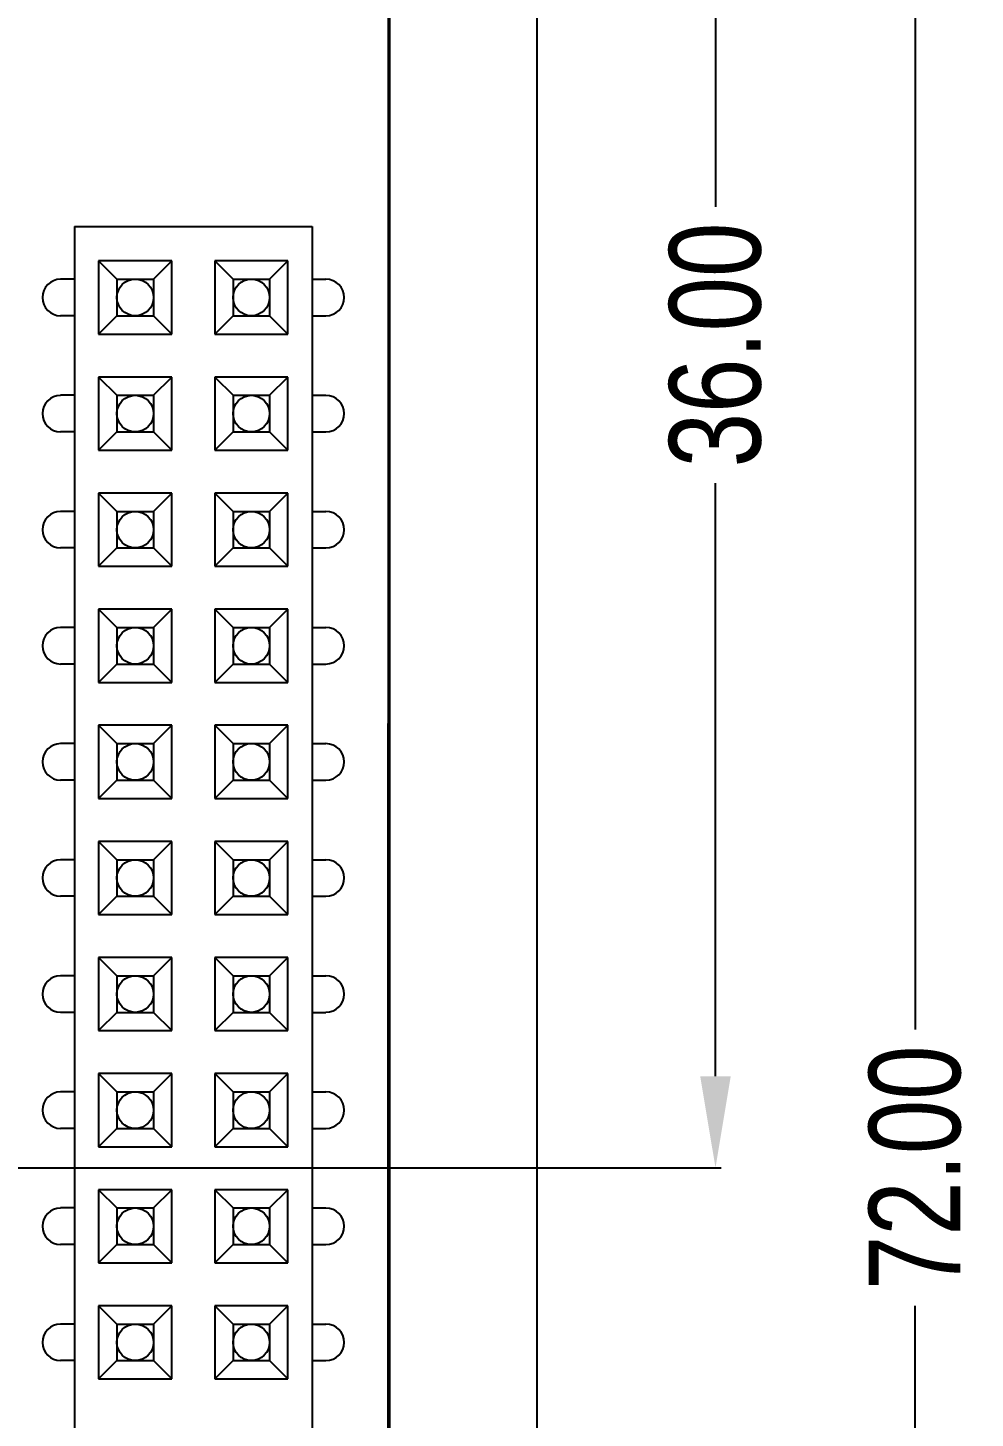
# Model space of a CAD drawing. Header units: inches. Extents: x -13 to 240, y -18 to 126.
# Drawn here: x 217.45 to 238.17, y 57.99 to 88.41 of the extents above; entities that cross this region are included whole.
import ezdxf

# ---------------------------------------------------------------- set-up
doc = ezdxf.new("R2010")
doc.units = ezdxf.units.IN
doc.header["$LTSCALE"] = 1.21
doc.header["$MEASUREMENT"] = 0
doc.header["$PDMODE"] = 3
doc.header["$PDSIZE"] = 0.3125
doc.layers.get('0').update_dxf_attribs({"linetype": 'CONTINUOUS'})
doc.layers.get('Defpoints').update_dxf_attribs({"linetype": 'CONTINUOUS'})
doc.layers.add('DIM', color=3, linetype='CONTINUOUS')
doc.styles.get("Standard").update_dxf_attribs({"font": 'txt', "width": 0.8})
doc.dimstyles.get("Standard").update_dxf_attribs({"dimtxt": 0.15625, "dimasz": 0.1875, "dimexe": 0.125, "dimexo": 0.0625, "dimgap": 0.09, "dimtad": 0, "dimtih": 1, "dimtoh": 1, "dimzin": 4, "dimdsep": 46, "dimtxsty": 'Standard', "dimblk": '_FILLED', "dimblk1": '_FILLED', "dimblk2": '_FILLED', "dimcen": 0.09, "dimazin": 1, "dimtp": 0.01, "dimtm": 0.01, "dimtfac": 1, "dimtofl": 0, "dimtmove": 0, "dimatfit": 3, "dimldrblk": '_FILLED', "dimfxl": 1, "dimtolj": 1, "dimtzin": 4, "dimarcsym": 0})

# ---------------------------------------------------------------- blocks, each defined once
blk = doc.blocks.new('_FILLED')
at = {"color": 0, "linetype": 'ByBlock'}
blk.add_solid([(0, 0), (-1, 0.167), (-1, -0.167)], dxfattribs=at)
blk = doc.blocks.new('*D52')
at = {"layer": 'Defpoints', "color": 0}
for p in [(222.327, 99.465), (222.327, 27.465), (236.856, 27.465)]:
    blk.add_point(p, dxfattribs=at)
at = {"layer": 'DIM', "color": 0, "lineweight": -2}
for p, q in [((222.389, 99.465), (236.981, 99.465)), ((236.856, 97.465), (236.856, 66.488)), ((236.856, 29.465), (236.856, 60.442)), ((222.389, 27.465), (236.981, 27.465))]:
    blk.add_line(p, q, dxfattribs=at)
at = {"layer": 'DIM', "color": 0, "lineweight": -2, "xscale": 2, "yscale": 2, "zscale": 2}
for p, rotation in [((236.856, 99.465), 90), ((236.856, 27.465), 270)]:
    blk.add_blockref('_FILLED', p, dxfattribs=dict(at, rotation=rotation))
at = {"layer": 'DIM', "color": 0, "insert": (236.856, 63.465), "char_height": 2, "attachment_point": 5, "rotation": 90}
blk.add_mtext('\\A1;72.00', dxfattribs=at)
blk = doc.blocks.new('*D57')
at = {"layer": 'Defpoints', "color": 0}
for p in [(222.327, 99.465), (198.077, 63.466), (232.488, 63.466)]:
    blk.add_point(p, dxfattribs=at)
at = {"layer": 'DIM', "color": 0, "lineweight": -2}
for p, q in [((222.389, 99.465), (232.613, 99.465)), ((232.488, 97.465), (232.488, 84.489)), ((232.488, 65.466), (232.488, 78.442)), ((198.139, 63.466), (232.613, 63.466))]:
    blk.add_line(p, q, dxfattribs=at)
at = {"layer": 'DIM', "color": 0, "lineweight": -2, "xscale": 2, "yscale": 2, "zscale": 2}
for p, rotation in [((232.488, 99.465), 90), ((232.488, 63.466), 270)]:
    blk.add_blockref('_FILLED', p, dxfattribs=dict(at, rotation=rotation))
at = {"layer": 'DIM', "color": 0, "insert": (232.488, 81.466), "char_height": 2, "attachment_point": 5, "rotation": 90}
blk.add_mtext('\\A1;36.00', dxfattribs=at)

msp = doc.modelspace()

# ---------------------------------------------------------------- linework, layer by layer
at = {"color": 7, "linetype": 'Continuous'}
for p, q in [((228.577, 103.686), (228.577, 23.246)), ((225.357, 102.386), (225.357, 19.546)), ((225.327, 25.466), (225.335, 101.466)), ((218.466, 84.055), (218.466, 42.855)), ((218.466, 84.055), (223.666, 84.055)), ((223.666, 84.055), (223.666, 42.855)), ((218.996, 83.305), (218.996, 81.705)), ((220.596, 83.305), (218.996, 83.305)), ((218.996, 83.305), (219.396, 82.905)), ((220.196, 82.905), (220.596, 83.305)), ((220.596, 81.705), (220.596, 83.305)), ((221.536, 83.305), (221.536, 81.705)), ((223.136, 83.305), (221.536, 83.305)), ((221.536, 83.305), (221.936, 82.905)), ((222.736, 82.905), (223.136, 83.305)), ((223.136, 81.705), (223.136, 83.305)), ((218.466, 82.905), (218.165, 82.905)), ((219.396, 82.905), (219.396, 82.105)), ((219.396, 82.905), (220.196, 82.905)), ((220.196, 82.905), (220.196, 82.105)), ((221.936, 82.905), (221.936, 82.105)), ((221.936, 82.905), (222.736, 82.905)), ((222.736, 82.905), (222.736, 82.105)), ((223.666, 82.905), (223.967, 82.905)), ((218.466, 82.105), (218.165, 82.105)), ((219.396, 82.105), (218.996, 81.705)), ((219.396, 82.105), (220.196, 82.105)), ((220.596, 81.705), (220.196, 82.105)), ((221.936, 82.105), (221.536, 81.705)), ((221.936, 82.105), (222.736, 82.105)), ((223.136, 81.705), (222.736, 82.105)), ((223.666, 82.105), (223.967, 82.105)), ((218.996, 81.705), (220.596, 81.705)), ((221.536, 81.705), (223.136, 81.705)), ((218.996, 80.765), (218.996, 79.165)), ((220.596, 80.765), (218.996, 80.765)), ((218.996, 80.765), (219.396, 80.365)), ((220.196, 80.365), (220.596, 80.765)), ((220.596, 79.165), (220.596, 80.765)), ((221.536, 80.765), (221.536, 79.165)), ((223.136, 80.765), (221.536, 80.765)), ((221.536, 80.765), (221.936, 80.365)), ((222.736, 80.365), (223.136, 80.765)), ((223.136, 79.165), (223.136, 80.765)), ((218.466, 80.365), (218.165, 80.365)), ((219.396, 80.365), (219.396, 79.565)), ((219.396, 80.365), (220.196, 80.365)), ((220.196, 80.365), (220.196, 79.565)), ((221.936, 80.365), (221.936, 79.565)), ((221.936, 80.365), (222.736, 80.365)), ((222.736, 80.365), (222.736, 79.565)), ((223.666, 80.365), (223.967, 80.365)), ((218.466, 79.565), (218.165, 79.565)), ((219.396, 79.565), (218.996, 79.165)), ((219.396, 79.565), (220.196, 79.565)), ((220.596, 79.165), (220.196, 79.565)), ((221.936, 79.565), (221.536, 79.165)), ((221.936, 79.565), (222.736, 79.565)), ((223.136, 79.165), (222.736, 79.565)), ((223.666, 79.565), (223.967, 79.565)), ((218.996, 79.165), (220.596, 79.165)), ((221.536, 79.165), (223.136, 79.165)), ((218.996, 78.225), (218.996, 76.625)), ((220.596, 78.225), (218.996, 78.225)), ((218.996, 78.225), (219.396, 77.825)), ((220.196, 77.825), (220.596, 78.225)), ((220.596, 76.625), (220.596, 78.225)), ((221.536, 78.225), (221.536, 76.625)), ((223.136, 78.225), (221.536, 78.225)), ((221.536, 78.225), (221.936, 77.825)), ((222.736, 77.825), (223.136, 78.225)), ((223.136, 76.625), (223.136, 78.225)), ((218.466, 77.825), (218.165, 77.825)), ((219.396, 77.825), (219.396, 77.025)), ((219.396, 77.825), (220.196, 77.825)), ((220.196, 77.825), (220.196, 77.025)), ((221.936, 77.825), (221.936, 77.025)), ((221.936, 77.825), (222.736, 77.825)), ((222.736, 77.825), (222.736, 77.025)), ((223.666, 77.825), (223.967, 77.825)), ((218.466, 77.025), (218.165, 77.025)), ((219.396, 77.025), (218.996, 76.625)), ((219.396, 77.025), (220.196, 77.025)), ((220.596, 76.625), (220.196, 77.025)), ((221.936, 77.025), (221.536, 76.625)), ((221.936, 77.025), (222.736, 77.025)), ((223.136, 76.625), (222.736, 77.025)), ((223.666, 77.025), (223.967, 77.025)), ((218.996, 76.625), (220.596, 76.625)), ((221.536, 76.625), (223.136, 76.625)), ((218.996, 75.685), (218.996, 74.085)), ((220.596, 75.685), (218.996, 75.685)), ((218.996, 75.685), (219.396, 75.285)), ((220.196, 75.285), (220.596, 75.685)), ((220.596, 74.085), (220.596, 75.685)), ((221.536, 75.685), (221.536, 74.085)), ((223.136, 75.685), (221.536, 75.685)), ((221.536, 75.685), (221.936, 75.285)), ((222.736, 75.285), (223.136, 75.685)), ((223.136, 74.085), (223.136, 75.685)), ((218.466, 75.285), (218.165, 75.285)), ((219.396, 75.285), (219.396, 74.485)), ((219.396, 75.285), (220.196, 75.285)), ((220.196, 75.285), (220.196, 74.485)), ((221.936, 75.285), (221.936, 74.485)), ((221.936, 75.285), (222.736, 75.285)), ((222.736, 75.285), (222.736, 74.485)), ((223.666, 75.285), (223.967, 75.285)), ((218.466, 74.485), (218.165, 74.485)), ((219.396, 74.485), (218.996, 74.085)), ((219.396, 74.485), (220.196, 74.485)), ((220.596, 74.085), (220.196, 74.485)), ((221.936, 74.485), (221.536, 74.085)), ((221.936, 74.485), (222.736, 74.485)), ((223.136, 74.085), (222.736, 74.485)), ((223.666, 74.485), (223.967, 74.485)), ((218.996, 74.085), (220.596, 74.085)), ((221.536, 74.085), (223.136, 74.085)), ((218.996, 73.145), (218.996, 71.545)), ((220.596, 73.145), (218.996, 73.145)), ((218.996, 73.145), (219.396, 72.745)), ((220.196, 72.745), (220.596, 73.145)), ((220.596, 71.545), (220.596, 73.145)), ((221.536, 73.145), (221.536, 71.545)), ((223.136, 73.145), (221.536, 73.145)), ((221.536, 73.145), (221.936, 72.745)), ((222.736, 72.745), (223.136, 73.145)), ((223.136, 71.545), (223.136, 73.145)), ((218.466, 72.745), (218.165, 72.745)), ((219.396, 72.745), (219.396, 71.945)), ((219.396, 72.745), (220.196, 72.745)), ((220.196, 72.745), (220.196, 71.945)), ((221.936, 72.745), (221.936, 71.945)), ((221.936, 72.745), (222.736, 72.745)), ((222.736, 72.745), (222.736, 71.945)), ((223.666, 72.745), (223.967, 72.745)), ((218.466, 71.945), (218.165, 71.945)), ((219.396, 71.945), (218.996, 71.545)), ((219.396, 71.945), (220.196, 71.945)), ((220.596, 71.545), (220.196, 71.945)), ((221.936, 71.945), (221.536, 71.545)), ((221.936, 71.945), (222.736, 71.945)), ((223.136, 71.545), (222.736, 71.945)), ((223.666, 71.945), (223.967, 71.945)), ((218.996, 71.545), (220.596, 71.545)), ((221.536, 71.545), (223.136, 71.545)), ((218.996, 70.605), (218.996, 69.005)), ((220.596, 70.605), (218.996, 70.605)), ((218.996, 70.605), (219.396, 70.205)), ((220.196, 70.205), (220.596, 70.605)), ((220.596, 69.005), (220.596, 70.605)), ((221.536, 70.605), (221.536, 69.005)), ((223.136, 70.605), (221.536, 70.605)), ((221.536, 70.605), (221.936, 70.205)), ((222.736, 70.205), (223.136, 70.605)), ((223.136, 69.005), (223.136, 70.605)), ((218.466, 70.205), (218.165, 70.205)), ((219.396, 70.205), (219.396, 69.405)), ((219.396, 70.205), (220.196, 70.205)), ((220.196, 70.205), (220.196, 69.405)), ((221.936, 70.205), (221.936, 69.405)), ((221.936, 70.205), (222.736, 70.205)), ((222.736, 70.205), (222.736, 69.405)), ((223.666, 70.205), (223.967, 70.205)), ((218.466, 69.405), (218.165, 69.405)), ((219.396, 69.405), (218.996, 69.005)), ((219.396, 69.405), (220.196, 69.405)), ((220.596, 69.005), (220.196, 69.405)), ((221.936, 69.405), (221.536, 69.005)), ((221.936, 69.405), (222.736, 69.405)), ((223.136, 69.005), (222.736, 69.405)), ((223.666, 69.405), (223.967, 69.405)), ((218.996, 69.005), (220.596, 69.005)), ((221.536, 69.005), (223.136, 69.005)), ((218.996, 68.065), (218.996, 66.465)), ((220.596, 68.065), (218.996, 68.065)), ((218.996, 68.065), (219.396, 67.665)), ((220.196, 67.665), (220.596, 68.065)), ((220.596, 66.465), (220.596, 68.065)), ((221.536, 68.065), (221.536, 66.465)), ((223.136, 68.065), (221.536, 68.065)), ((221.536, 68.065), (221.936, 67.665)), ((222.736, 67.665), (223.136, 68.065)), ((223.136, 66.465), (223.136, 68.065)), ((218.466, 67.665), (218.165, 67.665)), ((219.396, 67.665), (219.396, 66.865)), ((219.396, 67.665), (220.196, 67.665)), ((220.196, 67.665), (220.196, 66.865)), ((221.936, 67.665), (221.936, 66.865)), ((221.936, 67.665), (222.736, 67.665)), ((222.736, 67.665), (222.736, 66.865)), ((223.666, 67.665), (223.967, 67.665)), ((218.466, 66.865), (218.165, 66.865)), ((219.396, 66.865), (218.996, 66.465)), ((219.396, 66.865), (220.196, 66.865)), ((220.596, 66.465), (220.196, 66.865)), ((221.936, 66.865), (221.536, 66.465)), ((221.936, 66.865), (222.736, 66.865)), ((223.136, 66.465), (222.736, 66.865)), ((223.666, 66.865), (223.967, 66.865)), ((218.996, 66.465), (220.596, 66.465)), ((221.536, 66.465), (223.136, 66.465)), ((218.996, 65.525), (218.996, 63.925)), ((220.596, 65.525), (218.996, 65.525)), ((218.996, 65.525), (219.396, 65.125)), ((220.196, 65.125), (220.596, 65.525)), ((220.596, 63.925), (220.596, 65.525)), ((221.536, 65.525), (221.536, 63.925)), ((223.136, 65.525), (221.536, 65.525)), ((221.536, 65.525), (221.936, 65.125)), ((222.736, 65.125), (223.136, 65.525)), ((223.136, 63.925), (223.136, 65.525)), ((218.466, 65.125), (218.165, 65.125)), ((219.396, 65.125), (219.396, 64.325)), ((219.396, 65.125), (220.196, 65.125)), ((220.196, 65.125), (220.196, 64.325)), ((221.936, 65.125), (221.936, 64.325)), ((221.936, 65.125), (222.736, 65.125)), ((222.736, 65.125), (222.736, 64.325)), ((223.666, 65.125), (223.967, 65.125)), ((218.466, 64.325), (218.165, 64.325)), ((219.396, 64.325), (218.996, 63.925)), ((219.396, 64.325), (220.196, 64.325)), ((220.596, 63.925), (220.196, 64.325)), ((221.936, 64.325), (221.536, 63.925)), ((221.936, 64.325), (222.736, 64.325)), ((223.136, 63.925), (222.736, 64.325)), ((223.666, 64.325), (223.967, 64.325)), ((218.996, 63.925), (220.596, 63.925)), ((221.536, 63.925), (223.136, 63.925)), ((218.996, 62.985), (218.996, 61.385)), ((220.596, 62.985), (218.996, 62.985)), ((218.996, 62.985), (219.396, 62.585)), ((220.196, 62.585), (220.596, 62.985)), ((220.596, 61.385), (220.596, 62.985)), ((221.536, 62.985), (221.536, 61.385)), ((223.136, 62.985), (221.536, 62.985)), ((221.536, 62.985), (221.936, 62.585)), ((222.736, 62.585), (223.136, 62.985)), ((223.136, 61.385), (223.136, 62.985)), ((218.466, 62.585), (218.165, 62.585)), ((219.396, 62.585), (219.396, 61.785)), ((219.396, 62.585), (220.196, 62.585)), ((220.196, 62.585), (220.196, 61.785)), ((221.936, 62.585), (221.936, 61.785)), ((221.936, 62.585), (222.736, 62.585)), ((222.736, 62.585), (222.736, 61.785)), ((223.666, 62.585), (223.967, 62.585)), ((218.466, 61.785), (218.165, 61.785)), ((219.396, 61.785), (218.996, 61.385)), ((219.396, 61.785), (220.196, 61.785)), ((220.596, 61.385), (220.196, 61.785)), ((221.936, 61.785), (221.536, 61.385)), ((221.936, 61.785), (222.736, 61.785)), ((223.136, 61.385), (222.736, 61.785)), ((223.666, 61.785), (223.967, 61.785)), ((218.996, 61.385), (220.596, 61.385)), ((221.536, 61.385), (223.136, 61.385)), ((218.996, 60.445), (218.996, 58.845)), ((220.596, 60.445), (218.996, 60.445)), ((218.996, 60.445), (219.396, 60.045)), ((220.196, 60.045), (220.596, 60.445)), ((220.596, 58.845), (220.596, 60.445)), ((221.536, 60.445), (221.536, 58.845)), ((223.136, 60.445), (221.536, 60.445)), ((221.536, 60.445), (221.936, 60.045)), ((222.736, 60.045), (223.136, 60.445)), ((223.136, 58.845), (223.136, 60.445)), ((218.466, 60.045), (218.165, 60.045)), ((219.396, 60.045), (219.396, 59.245)), ((219.396, 60.045), (220.196, 60.045)), ((220.196, 60.045), (220.196, 59.245)), ((221.936, 60.045), (221.936, 59.245)), ((221.936, 60.045), (222.736, 60.045)), ((222.736, 60.045), (222.736, 59.245)), ((223.666, 60.045), (223.967, 60.045)), ((218.466, 59.245), (218.165, 59.245)), ((219.396, 59.245), (218.996, 58.845)), ((219.396, 59.245), (220.196, 59.245)), ((220.596, 58.845), (220.196, 59.245)), ((221.936, 59.245), (221.536, 58.845)), ((221.936, 59.245), (222.736, 59.245)), ((223.136, 58.845), (222.736, 59.245)), ((223.666, 59.245), (223.967, 59.245)), ((218.996, 58.845), (220.596, 58.845)), ((221.536, 58.845), (223.136, 58.845))]:
    msp.add_line(p, q, dxfattribs=at)
for centre in [(219.796, 82.505), (222.336, 82.505), (219.796, 79.965), (222.336, 79.965), (219.796, 77.425), (222.336, 77.425), (219.796, 74.885), (222.336, 74.885), (219.796, 72.345), (222.336, 72.345), (219.796, 69.805), (222.336, 69.805), (219.796, 67.265), (222.336, 67.265), (219.796, 64.725), (222.336, 64.725), (219.796, 62.185), (222.336, 62.185), (219.796, 59.645), (222.336, 59.645)]:
    msp.add_circle(centre, 0.4, dxfattribs=at)
for centre, start, end in [((218.165, 82.505), 90, 270), ((223.967, 82.505), 270, 90), ((218.165, 79.965), 90, 270), ((223.967, 79.965), 270, 90), ((218.165, 77.425), 90, 270), ((223.967, 77.425), 270, 90), ((218.165, 74.885), 90, 270), ((223.967, 74.885), 270, 90), ((218.165, 72.345), 90, 270), ((223.967, 72.345), 270, 90), ((218.165, 69.805), 90, 270), ((223.967, 69.805), 270, 90), ((218.165, 67.265), 90, 270), ((223.967, 67.265), 270, 90), ((218.165, 64.725), 90, 270), ((223.967, 64.725), 270, 90), ((218.165, 62.185), 90, 270), ((223.967, 62.185), 270, 90), ((218.165, 59.645), 90, 270), ((223.967, 59.645), 270, 90)]:
    msp.add_arc(centre, 0.399, start, end, dxfattribs=at)

# ---------------------------------------------------------------- dimensions: what is measured, and where the dimension line sits
at = {"layer": 'DIM'}
for base, p2, picture, middle in [((232.488, 63.466), (198.077, 63.466), '*D57', (232.488, 81.466)), ((236.856, 27.465), (222.327, 27.465), '*D52', (236.856, 63.465))]:
    dim = msp.add_linear_dim(base=base, p1=(222.327, 99.465), p2=p2, angle=90, dimstyle='Standard', override={"dimtxt": 2, "dimasz": 2, "dimtih": 0, "dimtoh": 0, "dimzin": 0, "dimcen": 0.198, "dimadec": 0, "dimazin": 0, "dimtp": 0, "dimtm": 0, "dimtdec": 4, "dimtzin": 0}, dxfattribs=at)
    dim.commit()
    dim.dimension.update_dxf_attribs({"geometry": picture, "text_midpoint": middle})

doc.saveas('drawing.dxf')
